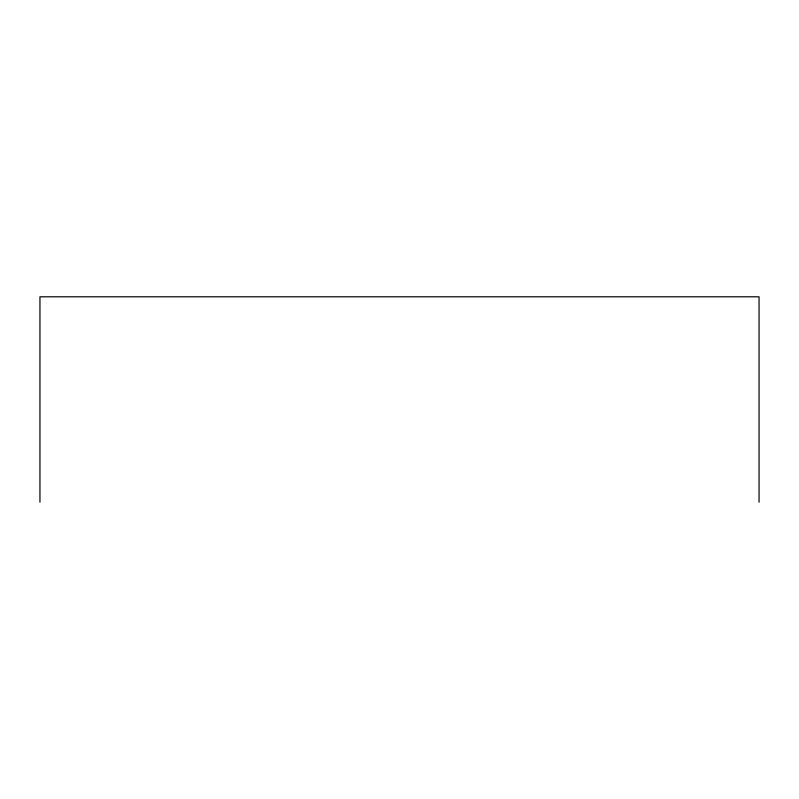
<?xml version="1.0" encoding="UTF-8"?>
<svg xmlns="http://www.w3.org/2000/svg" width="799" height="799" viewBox="0 0 799 799"><rect width="100%" height="100%" fill="white"/><g stroke="black" fill="none" stroke-linecap="round" stroke-linejoin="round"><path stroke-width="1.2" d="M759.05 502.201L759.05 296.799L39.95 296.799L39.95 502.201"/></g></svg>
